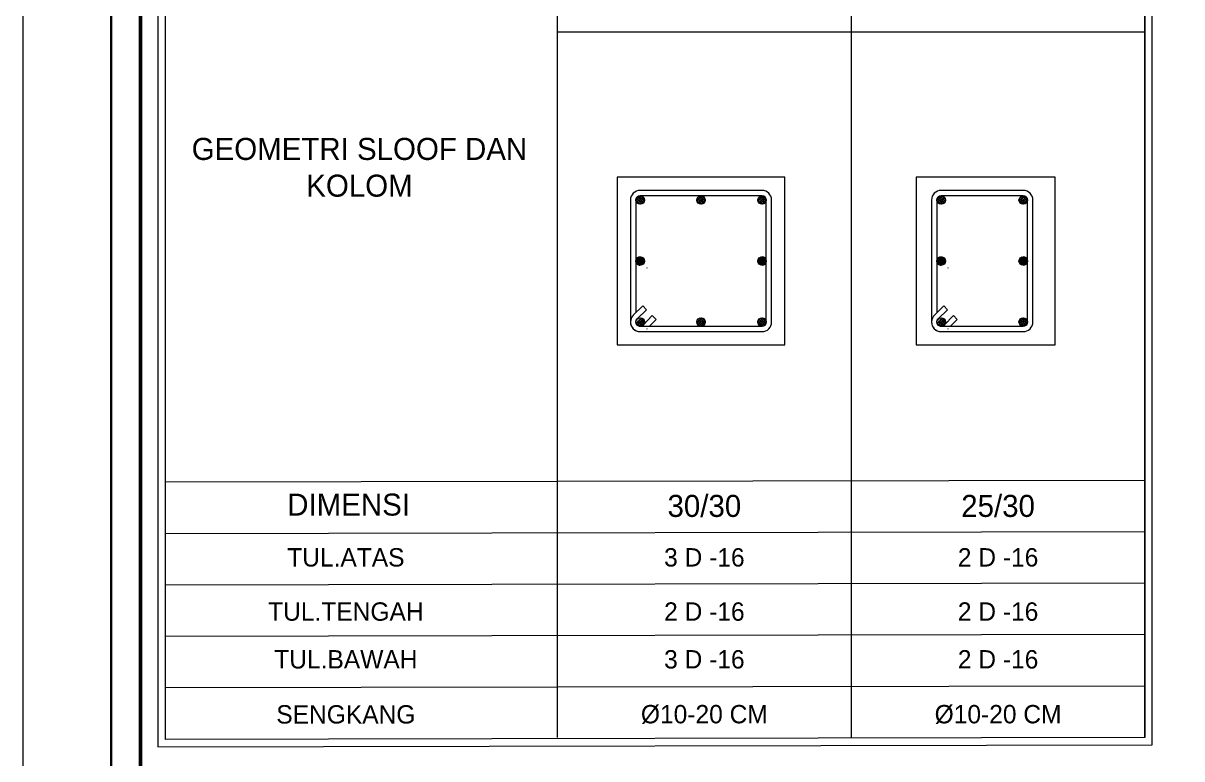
# Model space of a CAD drawing. Header units: centimetres. Extents: x 134057 to 145613, y 5028 to 39996.
# Drawn here: x 134078 to 136080, y 14800 to 16070 of the extents above; entities that cross this region are included whole.
import ezdxf

# ---------------------------------------------------------------- set-up
doc = ezdxf.new("R2010")
doc.units = ezdxf.units.CM
for name, color, linetype, lineweight in [('ARS 01', 20, 'Continuous', 0), ('BEGOL', 254, 'Continuous', 18), ('grs dinding bata', 91, 'Continuous', 5), ('Kertas', 252, 'Continuous', 20), ('Legenda', 252, 'Continuous', 20), ('LINE 0.20', 5, 'Continuous', 20), ('SIMBOL', 40, 'Continuous', 9), ('TEKS', 190, 'Continuous', 0)]:
    doc.layers.add(name, color=color, linetype=linetype, lineweight=lineweight)
doc.styles.add('GAYA TOSY', font='')
doc.styles.get('GAYA TOSY').set_extended_font_data('Sakkal Majalla')

msp = doc.modelspace()

# ---------------------------------------------------------------- hatches: boundary and pattern name
at = {"layer": 'ARS 01', "lineweight": 15}
h = msp.add_hatch(dxfattribs=at)
h.set_pattern_fill('ANSI33', color=256, scale=0.4618245108441266, style=0)
h.set_pattern_definition([(315, (135136.6159447373, 15764.64271004136), (-2.073651195183867, -2.073651195183868), []), (315, (135138.6895968282, 15764.64271004136), (-2.073651195183867, -2.073651195183868), [1.466292821930102, -0.733146410965051])])
h.paths.add_polyline_path([(135151.394329085, 15764.64271004136, -1), (135136.6159447373, 15764.64271004136, -1)])
h = msp.add_hatch(dxfattribs=at)
h.set_pattern_fill('ANSI33', color=256, scale=0.4618245108441266, style=0)
h.set_pattern_definition([(225, (135256.6903175568, 15764.64271004136), (2.073651195183867, -2.073651195183868), []), (225, (135254.6166654665, 15764.64271004136), (2.073651195183867, -2.073651195183868), [1.466292821930102, -0.7331464109650511])])
h.paths.add_polyline_path([(135241.9119332098, 15764.64271004136, 1), (135256.6903175568, 15764.64271004136, 1)])
h = msp.add_hatch(dxfattribs=at)
h.set_pattern_fill('ANSI33', color=256, scale=0.4618245108441266, style=0)
h.set_pattern_definition([(225, (135361.9863060294, 15764.64271004147), (2.073651195183867, -2.073651195183868), []), (225, (135359.9126539391, 15764.64271004147), (2.073651195183867, -2.073651195183868), [1.466292821930102, -0.7331464109650511])])
h.paths.add_polyline_path([(135347.2079216824, 15764.64271004147, 1), (135361.9863060294, 15764.64271004147, 1)])
h = msp.add_hatch(dxfattribs=at)
h.set_pattern_fill('ANSI33', color=256, scale=0.4618245108441266, style=0)
h.set_pattern_definition([(315, (135656.6081126266, 15764.64271004147), (-2.073651195183867, -2.073651195183868), []), (315, (135658.6817647176, 15764.64271004147), (-2.073651195183867, -2.073651195183868), [1.466292821930102, -0.733146410965051])])
h.paths.add_polyline_path([(135671.3864969742, 15764.64271004147, -1), (135656.6081126266, 15764.64271004147, -1)])
h = msp.add_hatch(dxfattribs=at)
h.set_pattern_fill('ANSI33', color=256, scale=0.4618245108441266, style=0)
h.set_pattern_definition([(225, (135813.302223119, 15764.64271004157), (2.073651195183867, -2.073651195183868), []), (225, (135811.2285710287, 15764.64271004157), (2.073651195183867, -2.073651195183868), [1.466292821930102, -0.7331464109650511])])
h.paths.add_polyline_path([(135798.523838772, 15764.64271004157, 1), (135813.302223119, 15764.64271004157, 1)])
h = msp.add_hatch(dxfattribs=at)
h.set_pattern_fill('ANSI33', color=256, scale=0.4618245108441266, style=0)
h.set_pattern_definition([(45, (135136.6159447373, 15659.34672156873), (-2.073651195183867, 2.073651195183868), []), (45, (135138.6895968282, 15659.34672156873), (-2.073651195183867, 2.073651195183868), [1.466292821930102, -0.7331464109650511])])
h.paths.add_polyline_path([(135151.394329085, 15659.34672156873, 1), (135136.6159447373, 15659.34672156873, 1)])
h = msp.add_hatch(dxfattribs=at)
h.set_pattern_fill('ANSI33', color=256, scale=0.4618245108441266, style=0)
h.set_pattern_definition([(315, (135136.6159447373, 15659.34672156873), (-2.073651195183867, -2.073651195183868), []), (315, (135138.6895968282, 15659.34672156873), (-2.073651195183867, -2.073651195183868), [1.466292821930102, -0.733146410965051])])
h.paths.add_polyline_path([(135151.394329085, 15659.34672156873, -1), (135136.6159447373, 15659.34672156873, -1)])
h = msp.add_hatch(dxfattribs=at)
h.set_pattern_fill('ANSI33', color=256, scale=0.4618245108441266, style=0)
h.set_pattern_definition([(135, (135361.9863060294, 15659.34672156883), (2.073651195183867, 2.073651195183868), []), (135, (135359.9126539391, 15659.34672156883), (2.073651195183867, 2.073651195183868), [1.466292821930102, -0.733146410965051])])
h.paths.add_polyline_path([(135347.2079216824, 15659.34672156883, -1), (135361.9863060294, 15659.34672156883, -1)])
h = msp.add_hatch(dxfattribs=at)
h.set_pattern_fill('ANSI33', color=256, scale=0.4618245108441266, style=0)
h.set_pattern_definition([(225, (135361.9863060294, 15659.34672156907), (2.073651195183867, -2.073651195183868), []), (225, (135359.9126539391, 15659.34672156907), (2.073651195183867, -2.073651195183868), [1.466292821930102, -0.7331464109650511])])
h.paths.add_polyline_path([(135347.2079216824, 15659.34672156907, 1), (135361.9863060294, 15659.34672156907, 1)])
h = msp.add_hatch(dxfattribs=at)
h.set_pattern_fill('ANSI33', color=256, scale=0.4618245108441266, style=0)
h.set_pattern_definition([(45, (135656.6081126266, 15659.34672156883), (-2.073651195183867, 2.073651195183868), []), (45, (135658.6817647176, 15659.34672156883), (-2.073651195183867, 2.073651195183868), [1.466292821930102, -0.7331464109650511])])
h.paths.add_polyline_path([(135671.3864969742, 15659.34672156883, 1), (135656.6081126266, 15659.34672156883, 1)])
h = msp.add_hatch(dxfattribs=at)
h.set_pattern_fill('ANSI33', color=256, scale=0.4618245108441266, style=0)
h.set_pattern_definition([(315, (135656.6081126266, 15659.34672156883), (-2.073651195183867, -2.073651195183868), []), (315, (135658.6817647176, 15659.34672156883), (-2.073651195183867, -2.073651195183868), [1.466292821930102, -0.733146410965051])])
h.paths.add_polyline_path([(135671.3864969742, 15659.34672156883, -1), (135656.6081126266, 15659.34672156883, -1)])
h = msp.add_hatch(dxfattribs=at)
h.set_pattern_fill('ANSI33', color=256, scale=0.4618245108441266, style=0)
h.set_pattern_definition([(135, (135813.302223119, 15659.34672156893), (2.073651195183867, 2.073651195183868), []), (135, (135811.2285710287, 15659.34672156893), (2.073651195183867, 2.073651195183868), [1.466292821930102, -0.733146410965051])])
h.paths.add_polyline_path([(135798.523838772, 15659.34672156893, -1), (135813.302223119, 15659.34672156893, -1)])
h = msp.add_hatch(dxfattribs=at)
h.set_pattern_fill('ANSI33', color=256, scale=0.4618245108441266, style=0)
h.set_pattern_definition([(225, (135813.302223119, 15659.34672156917), (2.073651195183867, -2.073651195183868), []), (225, (135811.2285710287, 15659.34672156917), (2.073651195183867, -2.073651195183868), [1.466292821930102, -0.7331464109650511])])
h.paths.add_polyline_path([(135798.523838772, 15659.34672156917, 1), (135813.302223119, 15659.34672156917, 1)])
h = msp.add_hatch(dxfattribs=at)
h.set_pattern_fill('ANSI33', color=256, scale=0.4618245108441266, style=0)
h.set_pattern_definition([(45, (135136.6159447373, 15554.05073309609), (-2.073651195183867, 2.073651195183868), []), (45, (135138.6895968282, 15554.05073309609), (-2.073651195183867, 2.073651195183868), [1.466292821930102, -0.7331464109650511])])
h.paths.add_polyline_path([(135151.394329085, 15554.05073309609, 1), (135136.6159447373, 15554.05073309609, 1)])
h = msp.add_hatch(dxfattribs=at)
h.set_pattern_fill('ANSI33', color=256, scale=0.4618245108441266, style=0)
h.set_pattern_definition([(225, (135256.6903175568, 15554.05073309623), (2.073651195183867, -2.073651195183868), []), (225, (135254.6166654665, 15554.05073309623), (2.073651195183867, -2.073651195183868), [1.466292821930102, -0.7331464109650511])])
h.paths.add_polyline_path([(135241.9119332098, 15554.05073309623, 1), (135256.6903175568, 15554.05073309623, 1)])
h = msp.add_hatch(dxfattribs=at)
h.set_pattern_fill('ANSI33', color=256, scale=0.4618245108441266, style=0)
h.set_pattern_definition([(135, (135361.9863060294, 15554.05073309643), (2.073651195183867, 2.073651195183868), []), (135, (135359.9126539391, 15554.05073309643), (2.073651195183867, 2.073651195183868), [1.466292821930102, -0.733146410965051])])
h.paths.add_polyline_path([(135347.2079216824, 15554.05073309643, -1), (135361.9863060294, 15554.05073309643, -1)])
h = msp.add_hatch(dxfattribs=at)
h.set_pattern_fill('ANSI33', color=256, scale=0.4618245108441266, style=0)
h.set_pattern_definition([(45, (135656.6081126266, 15554.05073309619), (-2.073651195183867, 2.073651195183868), []), (45, (135658.6817647176, 15554.05073309619), (-2.073651195183867, 2.073651195183868), [1.466292821930102, -0.7331464109650511])])
h.paths.add_polyline_path([(135671.3864969742, 15554.05073309619, 1), (135656.6081126266, 15554.05073309619, 1)])
h = msp.add_hatch(dxfattribs=at)
h.set_pattern_fill('ANSI33', color=256, scale=0.4618245108441266, style=0)
h.set_pattern_definition([(135, (135813.302223119, 15554.05073309653), (2.073651195183867, 2.073651195183868), []), (135, (135811.2285710287, 15554.05073309653), (2.073651195183867, 2.073651195183868), [1.466292821930102, -0.733146410965051])])
h.paths.add_polyline_path([(135798.523838772, 15554.05073309653, -1), (135813.302223119, 15554.05073309653, -1)])

# ---------------------------------------------------------------- linework, layer by layer
at = {"layer": 'BEGOL', "lineweight": 15}
for p, q in [((135249.3011253837, 15781.26839243177), (135144.0051369111, 15781.26839243177)), ((135249.3011253837, 15772.03190221488), (135144.0051369111, 15772.03190221488)), ((135354.5971138562, 15781.26839243187), (135249.3011253837, 15781.26839243187)), ((135354.5971138562, 15772.03190221498), (135249.3011253837, 15772.03190221498)), ((135769.293293273, 15781.26839243187), (135663.9973048004, 15781.26839243187)), ((135769.293293273, 15772.03190221498), (135663.9973048004, 15772.03190221498)), ((135805.9130309458, 15781.26839243197), (135700.6170424733, 15781.26839243197)), ((135805.9130309458, 15772.03190221508), (135700.6170424733, 15772.03190221508)), ((135127.3794545205, 15764.64271004136), (135127.3794545205, 15659.34672156897)), ((135136.6159447373, 15764.64271004136), (135136.6159447373, 15659.34672156873)), ((135361.9863060294, 15659.34672156883), (135361.9863060294, 15764.64271004157)), ((135371.2227962461, 15659.34672156883), (135371.2227962461, 15764.64271004147)), ((135647.3716224098, 15764.64271004147), (135647.3716224098, 15659.34672156907)), ((135656.6081126266, 15764.64271004147), (135656.6081126266, 15659.34672156883)), ((135813.302223119, 15659.34672156893), (135813.302223119, 15764.64271004167)), ((135822.5387133358, 15659.34672156893), (135822.5387133358, 15764.64271004157)), ((135127.3794545205, 15659.34672156873), (135127.3794545205, 15554.05073309633)), ((135136.6159447373, 15659.34672156873), (135136.6159447373, 15570.08731549598)), ((135361.9863060294, 15554.05073309643), (135361.9863060294, 15659.34672156917)), ((135371.2227962461, 15554.05073309643), (135371.2227962461, 15659.34672156907)), ((135647.3716224098, 15659.34672156883), (135647.3716224098, 15554.05073309643)), ((135656.6081126266, 15659.34672156883), (135656.6081126266, 15570.08731549608)), ((135813.302223119, 15554.05073309653), (135813.302223119, 15659.34672156927)), ((135822.5387133358, 15554.05073309653), (135822.5387133358, 15659.34672156917)), ((135144.0051369111, 15546.6615409228), (135249.301125383, 15546.6615409228)), ((135144.0051369111, 15537.42505070615), (135249.301125383, 15537.42505070615)), ((135249.3011253837, 15546.66154092314), (135354.5971138556, 15546.66154092314)), ((135249.3011253837, 15537.42505070649), (135354.5971138556, 15537.42505070649)), ((135663.9973048004, 15546.66154092289), (135769.2932932723, 15546.66154092289)), ((135663.9973048004, 15537.42505070625), (135769.2932932723, 15537.42505070625)), ((135700.6170424733, 15546.66154092324), (135805.9130309452, 15546.66154092324)), ((135700.6170424733, 15537.42505070659), (135805.9130309452, 15537.42505070659))]:
    msp.add_line(p, q, dxfattribs=at)
for points in [[(135132.3085545819, 15565.8661161527), (135148.5159532935, 15581.74920506049), (135154.9809187271, 15575.15223434232), (135138.7801890175, 15559.27568098965)], [(135652.3007224712, 15565.8661161528), (135668.5081211828, 15581.74920506059), (135674.9730866163, 15575.15223434242), (135658.7723569068, 15559.27568098975)], [(135149.2300848041, 15548.82578520276), (135165.1072420265, 15565.02713111215), (135171.7042108632, 15558.56216375845), (135160.0417193101, 15546.6615409228)], [(135669.2222526934, 15548.82578520287), (135685.0994099157, 15565.02713111225), (135691.6963787525, 15558.56216375855), (135680.0338871994, 15546.66154092289)]]:
    msp.add_lwpolyline(points, dxfattribs=at)
for centre in [(135144.0051369111, 15764.64271004136), (135249.3011253837, 15764.64271004136), (135354.5971138562, 15764.64271004147), (135663.9973048004, 15764.64271004147), (135805.9130309458, 15764.64271004157), (135144.0051369111, 15659.34672156873), (135144.0051369111, 15659.34672156873), (135354.5971138562, 15659.34672156883), (135354.5971138562, 15659.34672156907), (135663.9973048004, 15659.34672156883), (135663.9973048004, 15659.34672156883), (135805.9130309458, 15659.34672156893), (135805.9130309458, 15659.34672156917), (135144.0051369111, 15554.05073309609), (135249.3011253837, 15554.05073309623), (135354.5971138562, 15554.05073309643), (135663.9973048004, 15554.05073309619), (135805.9130309458, 15554.05073309653)]:
    msp.add_circle(centre, 7.389192173506026, dxfattribs=at)
for centre, radius, start, end in [((135144.0051369111, 15764.64271004136), 16.62568239041544, 90, 180), ((135144.0051369111, 15764.64271004147), 7.389192173430467, 90.00000000166753, 180.0000000006253), ((135249.3011253837, 15764.64271004147), 7.389192173459636, 359.9999999992705, 89.99999999833247), ((135354.5971138562, 15764.64271004147), 16.62568239041544, 0, 90), ((135354.5971138562, 15764.64271004157), 7.389192173459636, 359.9999999992705, 89.99999999833247), ((135663.9973048004, 15764.64271004147), 16.62568239041544, 90, 180), ((135663.9973048004, 15764.64271004157), 7.389192173430467, 90.00000000166753, 180.0000000006253), ((135805.9130309458, 15764.64271004157), 16.62568239041544, 0, 90), ((135805.9130309458, 15764.64271004167), 7.389192173459636, 359.9999999992705, 89.99999999833247), ((135144.0051369111, 15659.34672156883), 7.389192173430467, 90.00000000166753, 180.0000000006253), ((135144.0051369111, 15659.3467215686), 7.389192173109613, 179.9999999986451, 270.0000000016675), ((135354.5971138562, 15659.34672156917), 7.389192173459636, 359.9999999992705, 89.99999999833247), ((135354.5971138562, 15659.34672156907), 7.389192173517973, 269.9999999983324, 359.9999999981241), ((135663.9973048004, 15659.34672156893), 7.389192173430467, 90.00000000166753, 180.0000000006253), ((135663.9973048004, 15659.34672156871), 7.389192173109613, 179.9999999986451, 270.0000000016675), ((135805.9130309458, 15659.34672156927), 7.389192173459636, 359.9999999992705, 89.99999999833247), ((135805.9130309458, 15659.34672156917), 7.389192173517973, 269.9999999983324, 359.9999999981241), ((135144.0051369111, 15659.34672156873), 16.62568239038856, 315.2895003580622, 315.8685344729938), ((135663.9973048004, 15659.34672156883), 16.62568239038856, 315.2895003580639, 315.8685344729946), ((135144.0051369111, 15554.05073309609), 16.62568239038856, 134.131465576105, 270), ((135144.0051369111, 15554.05073309633), 16.62568239024043, 180.0000000007296, 270.0000000016675), ((135144.0051369111, 15554.05073309597), 7.389192173109613, 179.9999999986451, 270.0000000016675), ((135354.5971138562, 15554.05073309667), 7.389192173517973, 269.9999999983324, 359.9999999981241), ((135354.5971138562, 15554.05073309667), 16.62568239018209, 269.9999999983324, 359.9999999991662), ((135663.9973048004, 15554.05073309619), 16.62568239038856, 134.1314655761065, 270), ((135663.9973048004, 15554.05073309643), 16.62568239024043, 180.0000000007296, 270.0000000016675), ((135663.9973048004, 15554.05073309606), 7.389192173109613, 179.9999999986451, 270.0000000016675), ((135805.9130309458, 15554.05073309677), 7.389192173517973, 269.9999999983324, 359.9999999981241), ((135805.9130309458, 15554.05073309677), 16.62568239018209, 269.9999999983324, 359.9999999991662), ((135144.0051369111, 15554.05073309609), 16.62568239038856, 315.2895003580622, 315.8685344729938), ((135663.9973048004, 15554.05073309619), 16.62568239038856, 315.2895003580639, 315.8685344729946)]:
    msp.add_arc(centre, radius, start, end, dxfattribs=at)
at = {"layer": 'grs dinding bata', "lineweight": 15}
for p, q in [((136016.0704684493, 15102.98137863455), (134323.6352756345, 15099.64551488102)), ((136016.0704684493, 15014.19110413109), (134323.6352756345, 15010.85524037756)), ((136016.0704684493, 15014.19110413109), (134323.6352756345, 15010.85524037756)), ((136016.0704684493, 14925.4008296276), (134323.6352756345, 14922.06496587407)), ((136016.0704684493, 14925.4008296276), (134323.6352756345, 14922.06496587407)), ((136016.0704684493, 14925.4008296276), (134323.6352756345, 14922.06496587407)), ((136016.0704684493, 14836.61055512411), (134323.6352756345, 14833.27469137059))]:
    msp.add_line(p, q, dxfattribs=at)
at = {"layer": 'Kertas'}
msp.add_lwpolyline([(134078.3421964738, 17058.17361679488), (138280.7787951534, 17058.17361679488), (138280.7787951534, 14050.64670167717), (134078.3421964738, 14050.64670167717)], close=True, dxfattribs=at)
at = {"layer": 'Legenda', "color": 5, "lineweight": 30}
msp.add_lwpolyline([(134230.237495217, 16906.27831839614), (138179.5152628885, 16906.27831839614), (138179.5152628885, 14151.91023382807), (134230.237495217, 14151.91023382807)], close=True, dxfattribs=at)
at = {"layer": 'Legenda', "color": 1, "lineweight": 50}
msp.add_lwpolyline([(134280.8692614644, 16855.64655214812), (137470.6705354191, 16855.64655214812), (137470.6705354191, 14202.54200007591), (134280.8692614644, 14202.54200007591)], close=True, dxfattribs=at)
at = {"layer": 'LINE 0.20', "lineweight": 15}
for p, q in [((135289.0180333162, 15804.35961797378), (135104.2882289785, 15804.35961797378)), ((135104.2882289785, 15804.35961797378), (135104.2882289785, 15619.6298136363)), ((135394.3140217888, 15804.35961797388), (135209.5842174511, 15804.35961797388)), ((135394.3140217888, 15619.62981363639), (135394.3140217888, 15804.35961797388)), ((135809.0102012055, 15804.35961797388), (135620.8150367094, 15804.35961797388)), ((135620.8150367094, 15804.35961797388), (135620.8150367094, 15619.62981363639)), ((135860.8150367095, 15804.35961797398), (135660.9001345407, 15804.35961797398)), ((135860.8150367094, 15514.3338251641), (135860.8150367095, 15804.35961797398)), ((135104.2882289785, 15699.06362950114), (135104.2882289785, 15514.33382516366)), ((135394.3140217888, 15514.333825164), (135394.3140217888, 15699.06362950148)), ((135620.8150367094, 15699.06362950124), (135620.8150367094, 15514.33382516376)), ((135104.2882289785, 15514.33382516366), (135289.0180333162, 15514.33382516366)), ((135209.5842174511, 15514.333825164), (135394.3140217888, 15514.333825164)), ((135620.8150367094, 15514.33382516376), (135809.0102012055, 15514.33382516376)), ((135660.9001345407, 15514.3338251641), (135860.8150367094, 15514.3338251641))]:
    msp.add_line(p, q, dxfattribs=at)
at = {"layer": 'SIMBOL', "lineweight": 15}
for p, q in [((134310.9509507047, 16279.28773328705), (134310.9509507047, 14909.38064094497)), ((136028.7547933773, 14912.7165046985), (136028.7547933773, 16282.62359704058)), ((134323.6352756345, 16266.60340835795), (134323.6352756345, 14922.06496587391)), ((135001.3244741216, 14925.40082962743), (135001.3244741216, 16269.93927211148)), ((136028.7547933773, 14823.92623019501), (136028.7547933773, 16193.83332253709)), ((134310.9509507047, 16190.49745878356), (134310.9509507047, 14820.59036644148)), ((134323.6352756345, 16177.81313385446), (134323.6352756345, 14833.27469137042)), ((135001.3244741216, 14836.61055512395), (135001.3244741216, 16181.14899760799)), ((135508.6974712854, 16155.78034774942), (135508.6974712854, 14925.4008296276)), ((136016.0704684493, 14925.4008296276), (136016.0704684493, 16155.78034774942)), ((136016.0704684493, 16155.78034774942), (136016.0704684493, 14925.4008296276)), ((136016.0704684493, 16054.30574831653), (135001.3244741216, 16054.30574831653)), ((135508.6974712854, 16066.99007324594), (135508.6974712854, 14836.61055512411)), ((136016.0704684493, 14836.61055512411), (136016.0704684493, 16066.99007324594)), ((136016.0704684493, 16066.99007324594), (136016.0704684493, 14836.61055512411)), ((136016.0704684493, 15280.56192764183), (134323.6352756345, 15277.22606388831)), ((136016.0704684493, 15191.77165313804), (134323.6352756345, 15188.43578938451)), ((134310.9509507047, 14820.59036644148), (136028.7547933773, 14823.92623019501))]:
    msp.add_line(p, q, dxfattribs=at)
at = {"layer": 'TEKS', "lineweight": 15}
for points in [[(135155.9381208524, 15647.77014136528), (135155.8205199673, 15647.65013924032)], [(135675.9302887417, 15647.77014136537), (135675.8126878566, 15647.65013924041)], [(135155.9381208524, 15542.47415289264), (135155.8205199673, 15542.35415076767)], [(135675.9302887417, 15542.47415289274), (135675.8126878566, 15542.35415076777)]]:
    msp.add_lwpolyline(points, dxfattribs=at)

# ---------------------------------------------------------------- texts
at = {"layer": 'TEKS', "lineweight": 15, "attachment_point": 5, "style": 'GAYA TOSY'}
for s, insert, char_height, width in [('\\A1;GEOMETRI SLOOF DAN KOLOM', (134659.2456182076, 15820.94887566609), 38.05297478728107, 731.1054063011435), ('\\A1;30/30', (135255.0109727035, 15236.16679039027), 38.05297478728107, 507.3729971635746), ('\\A1;25/30', (135762.3839698673, 15236.16679039027), 38.05297478728107, 507.3729971635746), ('\\A1;TUL.ATAS', (134635.7717709708, 15147.37651588614), 31.71081232273423, 731.1054063014318), ('\\A1;3 D -16', (135255.0109727035, 15147.37651588614), 31.71081232273423, 731.1054063014318), ('\\A1;2 D -16', (135762.3839698673, 15147.37651588614), 31.71081232273423, 731.1054063014318), ('\\A1;TUL.TENGAH', (134635.7717709708, 15053.75826476509), 31.71081232273423, 731.1054063014318), ('\\A1;2 D -16', (135255.0109727035, 15053.75826476509), 31.71081232273423, 731.1054063014318), ('\\A1;2 D -16', (135762.3839698673, 15053.75826476509), 31.71081232273423, 731.1054063014318), ('\\A1;TUL.BAWAH', (134635.7717709708, 14971.26855499869), 31.71081232273423, 731.1054063014318), ('\\A1;3 D -16', (135255.0109727035, 14971.26855499869), 31.71081232273423, 731.1054063014318), ('\\A1;2 D -16', (135762.3839698673, 14971.26855499869), 31.71081232273423, 731.1054063014318), ('\\A1;SENGKANG', (134635.7717709708, 14876.17771575845), 31.71081232273423, 731.1054063014318), ('\\A1;%%C10-20 CM', (135255.0109727044, 14876.17771575845), 31.71081232273423, 731.1054063014318), ('\\A1;%%C10-20 CM', (135762.3839698673, 14876.17771575845), 31.71081232273423, 731.1054063014318)]:
    msp.add_mtext(s, dxfattribs=dict(at, insert=insert, char_height=char_height, width=width))
at = {"layer": 'TEKS', "lineweight": 15, "insert": (134640.4719975262, 15238.4177230538), "char_height": 38.05297478728107, "attachment_point": 5, "style": 'GAYA TOSY'}
msp.add_mtext('\\A1;DIMENSI', dxfattribs=at)

doc.saveas('drawing.dxf')
